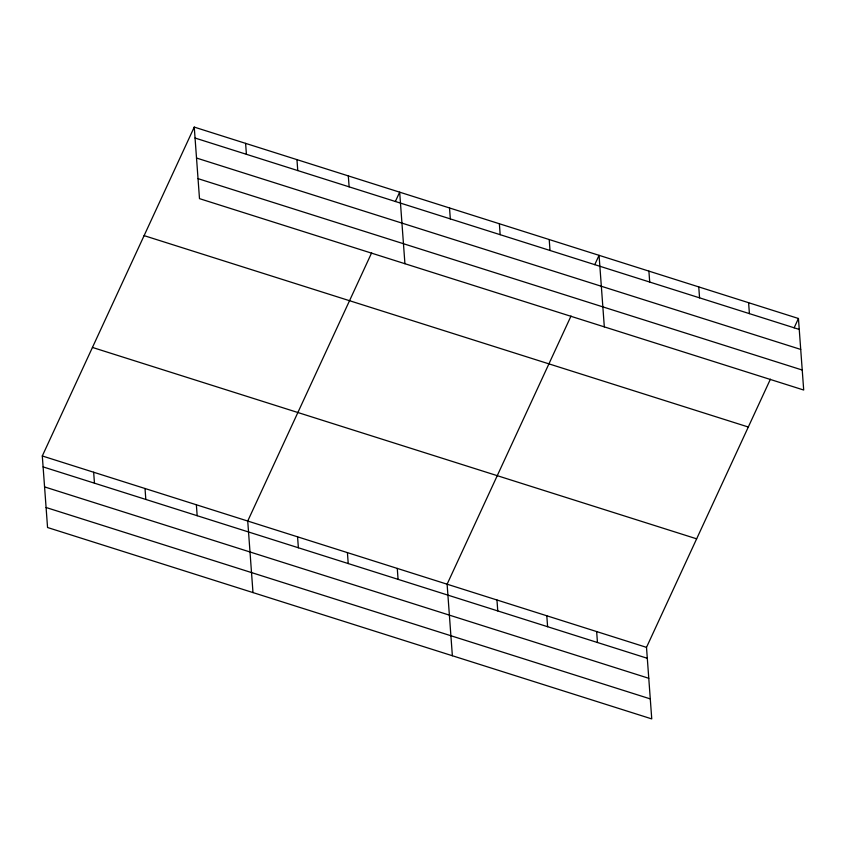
<?xml version="1.0" encoding="UTF-8"?>
<svg xmlns="http://www.w3.org/2000/svg" width="846" height="846" viewBox="0 0 846 846"><rect width="100%" height="100%" fill="white"/><g stroke="black" fill="none" stroke-linecap="round" stroke-linejoin="round"><path stroke-width="1.27" d="M770.41 379.177L646.503 647.359L651.748 718.899L47.556 527.513L42.3 455.973L194.252 127.101L798.444 318.487L803.7 390.027L199.497 198.641L194.252 127.101M371.637 252.859L247.73 521.041L252.986 592.581M395.357 201.507L399.672 192.169L404.927 263.719M571.029 316.013L447.111 584.195L452.367 655.745M594.749 264.671L599.063 255.333L604.319 326.873M794.13 327.825L798.444 318.487M195.045 138.035L799.248 329.422M196.515 158.033L800.718 349.43M198.027 178.643L802.23 370.03M144.106 235.632L748.308 427.019M92.447 347.442L696.639 538.828M42.3 455.973L646.503 647.359M43.104 466.907L647.306 658.294M44.574 486.905L648.766 678.291M46.086 507.505L650.288 698.902M748.604 302.699L749.408 313.633M698.754 286.91L699.557 297.845M648.903 271.122L649.707 282.056M596.652 631.571L597.456 642.505M549.213 239.545L550.016 250.479M546.802 615.782L547.605 626.717M499.373 223.756L500.166 234.691M496.962 599.994L497.765 610.928M449.522 207.968L450.326 218.903M397.271 568.406L398.075 579.341M348.319 175.905L349.123 186.839M347.42 552.618L348.224 563.552M296.957 159.64L297.76 170.575M297.57 536.829L298.374 547.764M245.604 143.365L246.408 154.3M196.367 504.776L197.171 515.711M145.015 488.502L145.819 499.436M93.652 472.237L94.456 483.172"/></g></svg>
